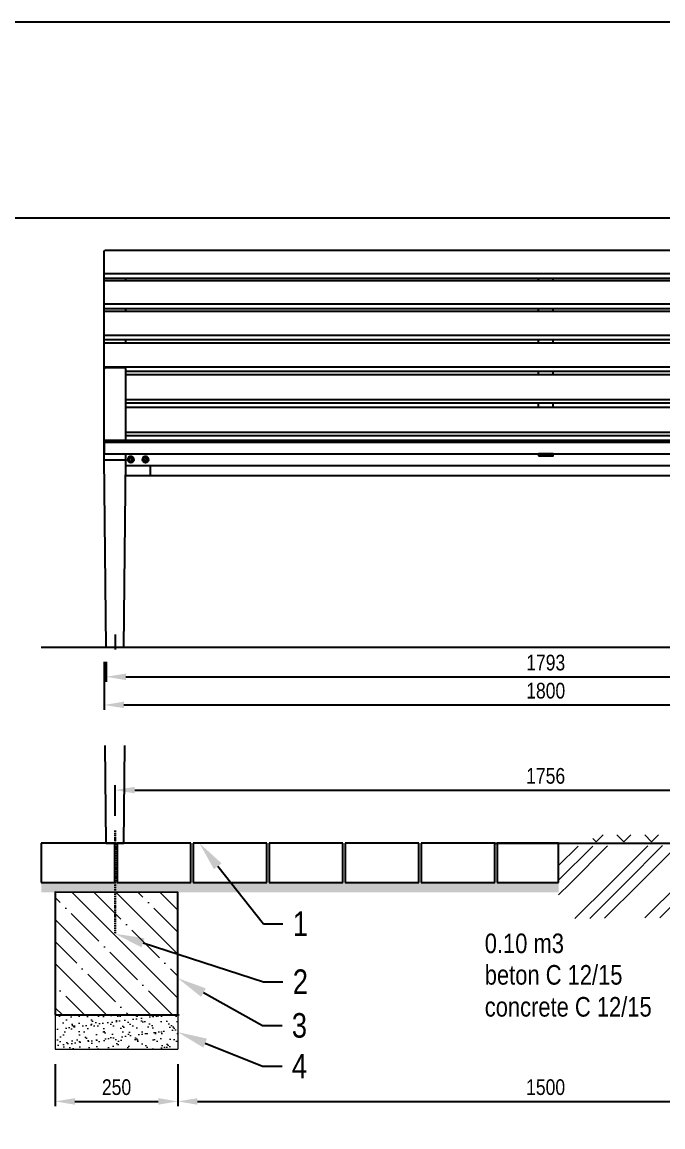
# Model space of a CAD drawing. Header units: millimetres. Extents: x 11004 to 16944, y 3085 to 7285.
# Drawn here: x 12436 to 13743, y 5032 to 7285 of the extents above; entities that cross this region are included whole.
import ezdxf
from ezdxf import colors
from ezdxf.entities.mleader import LeaderData, LeaderLine
from ezdxf.math import Vec2, Vec3

# ---------------------------------------------------------------- set-up
doc = ezdxf.new("R2010")
doc.units = ezdxf.units.MM
doc.header["$LTSCALE"] = 0.3
doc.linetypes.add('DashDot', pattern=[15, 9, -3, 0, -3])
doc.layers.add('Nekreslit', color=6, linetype='Continuous', plot=False)
doc.layers.add('SRAFY', color=251, linetype='Continuous', lineweight=13)
doc.styles.add('SEACAD_Arial', font='arial.ttf', dxfattribs={"width": 0.8})
doc.dimstyles.new('ISO-25', dxfattribs={"dimtxt": 1.6, "dimasz": 2, "dimexe": 0.5, "dimexo": 1.5, "dimtad": 1, "dimdec": 0, "dimtxsty": 'SEACAD_Arial', "dimcen": 2, "dimadec": 0, "dimazin": 0, "dimtfac": 1, "dimtdec": 0, "dimtmove": 0, "dimatfit": 3, "dimfxl": 1, "dimarcsym": 0})

# ---------------------------------------------------------------- blocks, each defined once
blk = doc.blocks.new('*D136')
at = {"color": 0, "lineweight": -2, "transparency": 16777216}
for p, q in [((12626, 5666.5), (12626, 5728.8)), ((14382.3, 5666.5), (14382.3, 5728.8)), ((12666, 5718.8), (14342.3, 5718.8))]:
    blk.add_line(p, q, dxfattribs=at)
at = {"color": 0, "transparency": 16777216}
for points in [[(12666, 5725.5), (12666, 5712.1), (12626, 5718.8)], [(14342.3, 5725.5), (14342.3, 5712.1), (14382.3, 5718.8)]]:
    blk.add_solid(points, dxfattribs=at)
at = {"layer": 'Defpoints', "color": 0, "transparency": 16777216}
for p in [(14382.3, 5718.8), (12626, 5636.5), (14382.3, 5636.5)]:
    blk.add_point(p, dxfattribs=at)
at = {"color": 0, "transparency": 16777216, "insert": (13504.1, 5747.6), "char_height": 32, "attachment_point": 5, "style": 'SEACAD_Arial'}
blk.add_mtext('1756', dxfattribs=at)
blk = doc.blocks.new('*D139')
at = {"color": 0, "lineweight": -2, "transparency": 16777216}
for p, q in [((12504, 5160.1), (12504, 5073.8)), ((12754, 5160.1), (12754, 5073.8)), ((12544, 5083.8), (12714, 5083.8))]:
    blk.add_line(p, q, dxfattribs=at)
at = {"color": 0, "transparency": 16777216}
for points in [[(12544, 5090.5), (12544, 5077.1), (12504, 5083.8)], [(12714, 5090.5), (12714, 5077.1), (12754, 5083.8)]]:
    blk.add_solid(points, dxfattribs=at)
at = {"layer": 'Defpoints', "color": 0, "transparency": 16777216}
for p in [(12504, 5190.1), (12754, 5190.1), (12754, 5083.8)]:
    blk.add_point(p, dxfattribs=at)
at = {"color": 0, "transparency": 16777216, "insert": (12629, 5112.7), "char_height": 32, "attachment_point": 5, "style": 'SEACAD_Arial'}
blk.add_mtext('250', dxfattribs=at)
blk = doc.blocks.new('*D141')
at = {"color": 0, "lineweight": -2, "transparency": 16777216}
for p, q in [((12754, 5160.1), (12754, 5073.8)), ((14254, 5160.1), (14254, 5073.8)), ((12794, 5083.8), (14214, 5083.8))]:
    blk.add_line(p, q, dxfattribs=at)
at = {"color": 0, "transparency": 16777216}
for points in [[(12794, 5090.5), (12794, 5077.1), (12754, 5083.8)], [(14214, 5090.5), (14214, 5077.1), (14254, 5083.8)]]:
    blk.add_solid(points, dxfattribs=at)
at = {"layer": 'Defpoints', "color": 0, "transparency": 16777216}
for p in [(12754, 5190.1), (14254, 5190.1), (14254, 5083.8)]:
    blk.add_point(p, dxfattribs=at)
at = {"color": 0, "transparency": 16777216, "insert": (13504, 5112.7), "char_height": 32, "attachment_point": 5, "style": 'SEACAD_Arial'}
blk.add_mtext('1500', dxfattribs=at)
blk = doc.blocks.new('*D143')
at = {"color": 0, "lineweight": -2, "transparency": 16777216}
for p, q in [((12604, 5980.4), (12604, 5882.5)), ((14404.5, 5980.4), (14404.5, 5882.5)), ((12644, 5892.5), (14364.5, 5892.5))]:
    blk.add_line(p, q, dxfattribs=at)
at = {"color": 0, "transparency": 16777216}
for points in [[(12644, 5899.2), (12644, 5885.9), (12604, 5892.5)], [(14364.5, 5899.2), (14364.5, 5885.9), (14404.5, 5892.5)]]:
    blk.add_solid(points, dxfattribs=at)
at = {"layer": 'Defpoints', "color": 0, "transparency": 16777216}
for p in [(12604, 6010.4), (14404.5, 6010.4), (14404.5, 5892.5)]:
    blk.add_point(p, dxfattribs=at)
at = {"color": 0, "transparency": 16777216, "insert": (13504.2, 5921.4), "char_height": 32, "attachment_point": 5, "style": 'SEACAD_Arial'}
blk.add_mtext('1800', dxfattribs=at)
blk = doc.blocks.new('*D169')
at = {"color": 0, "lineweight": -2, "transparency": 16777216}
for p, q in [((12608, 5980.4), (12608, 5939.9)), ((14400.5, 5980.4), (14400.5, 5939.9)), ((12648, 5949.9), (14360.5, 5949.9))]:
    blk.add_line(p, q, dxfattribs=at)
at = {"color": 0, "transparency": 16777216}
for points in [[(12648, 5956.5), (12648, 5943.2), (12608, 5949.9)], [(14360.5, 5956.5), (14360.5, 5943.2), (14400.5, 5949.9)]]:
    blk.add_solid(points, dxfattribs=at)
at = {"layer": 'Defpoints', "color": 0, "transparency": 16777216}
for p in [(12608, 6010.4), (14400.5, 6010.4), (14400.5, 5949.9)]:
    blk.add_point(p, dxfattribs=at)
at = {"color": 0, "transparency": 16777216, "insert": (13504.2, 5978.7), "char_height": 32, "attachment_point": 5, "style": 'SEACAD_Arial'}
blk.add_mtext('1793', dxfattribs=at)

msp = doc.modelspace()

# ---------------------------------------------------------------- hatches: boundary and pattern name
at = {"layer": 'SRAFY'}
h = msp.add_hatch(dxfattribs=at)
h.set_pattern_fill('TERACO', color=256, scale=20)
h.set_pattern_definition([(45, (6140, 295.79), (-28.28427, 28.28427), [20, -20]), (135, (6196.57, 295.79), (-28.28427, -28.28427), [20, -20])])
h.paths.add_polyline_path([(13600.4, 5610.4), (13600.4, 5633.5), (14530.4, 5633.5), (14530.4, 5610.5)])
h = msp.add_hatch(dxfattribs=at)
h.set_pattern_fill('GOST_GROUND', color=256, scale=10)
h.set_pattern_definition([(45, (6140, 295.79), (141.4214, -9e-15), [200]), (45, (6170, 295.79), (141.4214, -9e-15), [200]), (45, (6200, 295.79), (141.4214, -9e-15), [200])])
h.paths.add_polyline_path([(14256, 5462.8), (13530.4, 5456.6), (13530.4, 5604.3), (14530.4, 5610.4), (14530.4, 5463), (14506, 5463), (14506, 5510.1), (14256, 5510.1)])
h = msp.add_hatch(dxfattribs=at)
h.set_pattern_fill('AR-SAND', color=256, scale=0.5)
h.set_pattern_definition([(37.5, (5940, 295.79), (-0.800016, 24.47066), [0, -19.304, 0, -21.59, 0, -20.6375]), (7.5, (5940, 295.79), (22.47616, 35.84126), [0, -10.414, 0, -17.399, 0, -6.6675]), (327.5, (5924.38, 295.79), (39.54962, 0.07186), [0, -6.35, 0, -22.86, 0, -29.845]), (317.5, (5924.38, 295.79), (38.17782, 11.14647), [0, -3.175, 0, -14.986, 0, -17.145])])
h.paths.add_polyline_path([(12475.4, 5530.4), (12475.4, 5510.5), (12506, 5510.4), (12626, 5510.3), (12626, 5530.4)])
h.paths.add_polyline_path([(13530.4, 5510.1), (13530.4, 5530.4), (12626, 5530.4), (12626, 5510.3), (12756, 5510.1)])
h = msp.add_hatch(dxfattribs=at)
h.set_pattern_fill('ANSI35', color=256, scale=10, angle=90)
h.set_pattern_definition([(135, (-2, 0), (-44.90128, -44.90128), []), (135, (-2, 44.9), (-44.90128, -44.90128), [79.375, -15.875, 0, -15.875])])
h.paths.add_polyline_path([(12754, 5390.4), (12754, 5510.1), (12504, 5510.1), (12504, 5260.1), (12753.9, 5260.1)])
h = msp.add_hatch(dxfattribs=at)
h.set_pattern_fill('AR-SAND', color=256, scale=0.5)
h.set_pattern_definition([(37.5, (-2, 0), (-0.800016, 24.470662), [0, -19.304, 0, -21.59, 0, -20.6375]), (7.5, (-2, 0), (22.476164, 35.841255), [0, -10.414, 0, -17.399, 0, -6.6675]), (327.5, (-17.62, 0), (39.54962, 0.07186), [0, -6.35, 0, -22.86, 0, -29.845]), (317.5, (-17.62, 0), (38.17782, 11.14647), [0, -3.175, 0, -14.986, 0, -17.145])])
h.paths.add_polyline_path([(12754, 5190.1), (12754, 5260.1), (12725.2, 5260.1), (12504, 5260.1), (12504, 5190.1)])

# ---------------------------------------------------------------- linework, layer by layer
for p, q in [((12604, 6396), (12604, 6763.9)), ((14402.5, 6772), (12606, 6772)), ((12648, 6758.1), (12648, 6762)), ((13489.2, 6758.1), (13489.2, 6762)), ((13519.2, 6758.1), (13519.2, 6762)), ((14402.5, 6710.2), (12606, 6710.2)), ((12648, 6695.7), (12648, 6700.2)), ((13489.2, 6695.7), (13489.2, 6700.2)), ((13519.2, 6695.7), (13519.2, 6700.2)), ((14402.5, 6646), (12606, 6646)), ((12648, 6631.3), (12648, 6637.2)), ((13489.2, 6631.3), (13489.2, 6637.2)), ((13519.2, 6631.3), (13519.2, 6637.2)), ((14402.5, 6581.5), (12606, 6581.5)), ((12646, 6579.9), (12606, 6579.9)), ((12648, 6431.8), (12648, 6577.9)), ((12648, 6566.4), (12648, 6572.8)), ((13489.2, 6566.4), (13489.2, 6572.8)), ((13519.2, 6566.4), (13519.2, 6572.8)), ((14360.5, 6515.1), (12648, 6515.1)), ((12648, 6499.9), (12648, 6507.7)), ((13489.2, 6499.9), (13489.2, 6507.7)), ((13519.2, 6499.9), (13519.2, 6507.7)), ((14360.5, 6448.5), (12648, 6448.5)), ((12648, 6431.8), (12648, 6441.2)), ((12604, 6404.4), (12648, 6404.4)), ((12648, 6394.7), (12648, 6404.4)), ((13482.2, 6404.4), (13526.2, 6404.4)), ((12608, 6010.4), (12604, 6396)), ((12606, 6392.4), (12645.9, 6392.4)), ((12644, 6010.4), (12648, 6394.7)), ((14360.6, 6380), (12647.8, 6380)), ((12698, 6359.7), (12698, 6380)), ((14360.8, 6359.7), (12647.6, 6359.7)), ((12608, 6010.4), (12644, 6010.4)), ((12608, 6010.4), (12644, 6010.4)), ((12607.8, 5610.4), (12605.7, 5810)), ((12643.8, 5610.4), (12645.9, 5810)), ((12607.8, 5610.4), (12643.8, 5610.4)), ((13400.4, 5610.4), (14530.4, 5610.4))]:
    msp.add_line(p, q)
at = {"linetype": 'DashDot', "ltscale": 0.1}
msp.add_line((12626, 6036.5), (12626, 6005.5), dxfattribs=at)
at = {"color": 7, "linetype": 'Continuous'}
for p, q in [((12475.4, 6010.4), (14530.4, 6010.4)), ((12625.4, 5610.4), (12475.4, 5610.4)), ((12475.4, 5610.4), (12475.4, 5530.4)), ((12625.4, 5530.4), (12625.4, 5610.4)), ((12780.4, 5610.4), (12630.4, 5610.4)), ((12630.4, 5610.4), (12630.4, 5530.4)), ((12780.4, 5530.4), (12780.4, 5610.4)), ((12935.4, 5610.4), (12785.4, 5610.4)), ((12785.4, 5610.4), (12785.4, 5530.4)), ((12935.4, 5530.4), (12935.4, 5610.4)), ((13090.4, 5610.4), (12940.4, 5610.4)), ((12940.4, 5610.4), (12940.4, 5530.4)), ((13090.4, 5530.4), (13090.4, 5610.4)), ((13245.4, 5610.4), (13095.4, 5610.4)), ((13095.4, 5610.4), (13095.4, 5530.4)), ((13245.4, 5530.4), (13245.4, 5610.4)), ((13400.4, 5610.4), (13250.4, 5610.4)), ((13250.4, 5610.4), (13250.4, 5530.4)), ((13400.4, 5530.4), (13400.4, 5610.4)), ((13530.4, 5610.4), (13405.4, 5610.4)), ((13405.4, 5610.4), (13405.4, 5530.4)), ((13530.4, 5530.4), (13530.4, 5610.4)), ((12475.4, 5530.4), (12625.4, 5530.4)), ((12630.4, 5530.4), (12780.4, 5530.4)), ((12785.4, 5530.4), (12935.4, 5530.4)), ((12940.4, 5530.4), (13090.4, 5530.4)), ((13095.4, 5530.4), (13245.4, 5530.4)), ((13250.4, 5530.4), (13400.4, 5530.4)), ((13405.4, 5530.4), (13530.4, 5530.4))]:
    msp.add_line(p, q, dxfattribs=at)
at = {"linetype": 'DashDot', "lineweight": 30}
msp.add_line((12626, 5636.5), (12626, 5425.8), dxfattribs=at)
for points in [[(12606, 6819.9), (14402.5, 6819.9, -0.414214), (14404.5, 6817.9), (14404.5, 6764, -0.414214), (14402.5, 6762), (12606, 6762, -0.404183), (12604, 6763.9), (12604, 6817.9, -0.414214)], [(12606, 6758.1), (14402.5, 6758.1, -0.414214), (14404.5, 6756.1), (14404.5, 6702.2, -0.414214), (14402.5, 6700.2), (12606, 6700.2, -0.404183), (12604, 6702.1), (12604, 6756.1, -0.414214)], [(12606, 6695.7), (14402.5, 6695.7, -0.414214), (14404.5, 6693.7), (14404.5, 6639.2, -0.414214), (14402.5, 6637.2), (12606, 6637.2, -0.404183), (12604, 6639.2), (12604, 6693.7, -0.414214)], [(12606, 6404.4), (14402.5, 6404.4, 0.414214), (14404.5, 6406.4), (14404.5, 6425.6, 0.414214), (14402.5, 6427.6), (12605.9, 6427.6, 0.413698), (12604, 6425.6), (12604, 6406.4, 0.414214)]]:
    msp.add_lwpolyline(points, format="xyb", close=True)
for points in [[(12604, 6578), (12604, 6629.3, -0.414214), (12606, 6631.3), (14402.5, 6631.3, -0.414214), (14404.5, 6629.3), (14404.5, 6577.9)], [(14404.5, 6423.6), (14404.5, 6429.8, 0.414214), (14402.5, 6431.8), (12606, 6431.8, 0.414214), (12604, 6429.8), (12604, 6423.6)], [(14404.5, 6421.7), (14404.5, 6428, 0.414214), (14402.5, 6430), (12606, 6430, 0.414214), (12604, 6428), (12604, 6421.7)]]:
    msp.add_lwpolyline(points, format="xyb")
for points in [[(14360.5, 6572.8), (12648, 6572.8)], [(12648, 6566.4), (14360.5, 6566.4)], [(14360.5, 6507.7), (12648, 6507.7)], [(12648, 6499.9), (14360.5, 6499.9)], [(14360.5, 6441.2), (12648, 6441.2)], [(12656.5, 6395.1), (12655, 6392.5), (12656.5, 6389.9), (12659.5, 6389.9), (12661, 6392.5), (12659.5, 6395.1), (12656.5, 6395.1)], [(12686.5, 6395.1), (12685, 6392.5), (12686.5, 6389.9), (12689.5, 6389.9), (12691, 6392.5), (12689.5, 6395.1), (12686.5, 6395.1)]]:
    msp.add_lwpolyline(points)
for points in [[(13489.2, 6400.4), (13519.2, 6400.4), (13519.2, 6404.4), (13489.2, 6404.4)], [(12504, 5260.1), (12754, 5260.1), (12754, 5510.1), (12504, 5510.4)]]:
    msp.add_lwpolyline(points, close=True)
for centre in [(12658, 6392.5), (12688, 6392.5)]:
    msp.add_circle(centre, 6)
at = {"color": 7, "linetype": 'Continuous'}
msp.add_circle((12756, 5260.1), 0.01, dxfattribs=at)
for centre, radius, start, end in [((12606, 6577.9), 2, 90, 180), ((12646, 6577.9), 2, 360, 90), ((12658, 6393.5), 6, 355.2198, 184.7802), ((12688, 6393.5), 6, 355.2198, 184.7802)]:
    msp.add_arc(centre, radius, start, end)
at = {"layer": 'Nekreslit'}
for points in [[(11004.4, 3085.3), (16944.4, 3085.3), (16944.4, 7285.3), (11004.4, 7285.3)], [(11404.4, 3285.3), (15444.4, 3285.3), (15444.4, 6885.3), (11404.4, 6885.3)]]:
    msp.add_lwpolyline(points, close=True, dxfattribs=at)
at = {"layer": 'SRAFY'}
for p, q in [((12504, 5260.1), (12504, 5190.1)), ((12754, 5260.1), (12754, 5190.1)), ((12504, 5190.1), (12754, 5190.1))]:
    msp.add_line(p, q, dxfattribs=at)

# ---------------------------------------------------------------- texts
at = {"style": 'SEACAD_Arial', "width": 0.8}
for s, p in [('0.10 m3', (13379.9, 5386.2)), ('beton C 12/15', (13379.9, 5322)), ('concrete C 12/15', (13379.9, 5256.8))]:
    msp.add_text(s, height=40, dxfattribs=at).set_placement(p)

# ---------------------------------------------------------------- dimensions: what is measured, and where the dimension line sits
for base, p1, p2, override, picture, middle in [((14404.4676, 5892.5289), (12603.9503, 6010.4477), (14404.4676, 6010.4477), {"dimrnd": 10}, '*D143', (13504.2089, 5921.3672)), ((14382.3, 5718.8), (12626, 5636.5), (14382.3, 5636.5), {"dimscale": 0}, '*D136', (13504.1, 5747.6)), ((12754, 5083.8), (12504, 5190.1), (12754, 5190.1), {"dimscale": 0, "dimtix": 0, "dimtofl": 1, "dimtmove": 0, "dimatfit": 3}, '*D139', (12629, 5112.7)), ((14254, 5083.8), (12754, 5190.1), (14254, 5190.1), {"dimscale": 0, "dimtix": 0, "dimtofl": 1, "dimtmove": 0, "dimatfit": 3}, '*D141', (13504, 5112.7))]:
    dim = msp.add_linear_dim(base=base, p1=p1, p2=p2, dimstyle='ISO-25', override=override)
    dim.commit()
    dim.dimension.update_dxf_attribs({"geometry": picture, "text_midpoint": middle})
dim = msp.add_linear_dim(base=(14400.4676, 5949.8696), p1=(12607.9503, 6010.4477), p2=(14400.4676, 6010.4477), dimstyle='ISO-25')
dim.commit()
dim.dimension.update_dxf_attribs({"geometry": '*D169', "text_midpoint": (13504.2089, 5978.7189)})

# ---------------------------------------------------------------- leaders
ml = msp.add_multileader_mtext('Standard')
ml.set_content('1', color=256, style='SEACAD_Arial')
ml.set_leader_properties()
ml.build(insert=Vec2(0, 0))
ml.multileader.update_dxf_attribs({"text_right_attachment_type": 6, "dogleg_length": 2, "arrow_head_size": 60, "scale": 20})
ctx = ml.context
ctx.base_point, ctx.scale, ctx.char_height, ctx.arrow_head_size, ctx.landing_gap_size, ctx.plane_origin = Vec3(12968.4, 5446.3), 20, 50, 60, 20, Vec3(12705.4, 5610.4)
ctx.right_attachment = 6
notes = []
notes.append((ctx, [(0, (1, 1, 0), (12928.4, 5446.3), (1, 0), 40, [(0, [(12798, 5610.4)], 0, [])])]))
ctx.mtext.insert, ctx.mtext.flow_direction = Vec3(12988.4, 5471.3), 5
ml = msp.add_multileader_mtext('Standard')
ml.set_content('2', color=256, style='SEACAD_Arial')
ml.set_leader_properties()
ml.build(insert=Vec2(0, 0))
ml.multileader.update_dxf_attribs({"text_right_attachment_type": 6, "dogleg_length": 2, "arrow_head_size": 60, "scale": 20})
ctx = ml.context
ctx.base_point, ctx.scale, ctx.char_height, ctx.arrow_head_size, ctx.landing_gap_size, ctx.plane_origin = Vec3(12968.4, 5328), 20, 50, 60, 20, Vec3(12626, 5425.8)
ctx.right_attachment = 6
notes.append((ctx, [(0, (1, 1, 0), (12928.4, 5328), (1, 0), 40, [(0, [(12626, 5425.8)], 0, [])])]))
ctx.mtext.insert, ctx.mtext.flow_direction = Vec3(12988.4, 5353), 5
ml = msp.add_multileader_mtext('Standard')
ml.set_content('3', color=256, style='SEACAD_Arial')
ml.set_leader_properties()
ml.build(insert=Vec2(0, 0))
ml.multileader.update_dxf_attribs({"text_right_attachment_type": 6, "dogleg_length": 2, "arrow_head_size": 60, "scale": 20})
ctx = ml.context
ctx.base_point, ctx.scale, ctx.char_height, ctx.arrow_head_size, ctx.landing_gap_size, ctx.plane_origin = Vec3(12966.4, 5238.4), 20, 50, 60, 20, Vec3(12622.9, 5213)
ctx.right_attachment = 6
notes.append((ctx, [(0, (1, 1, 0), (12926.4, 5238.4), (1, 0), 40, [(0, [(12754, 5335.1)], 0, [])])]))
ctx.mtext.insert, ctx.mtext.flow_direction = Vec3(12986.4, 5263.9), 5
ml = msp.add_multileader_mtext('Standard')
ml.set_content('4', color=256, style='SEACAD_Arial')
ml.set_leader_properties()
ml.build(insert=Vec2(0, 0))
ml.multileader.update_dxf_attribs({"text_right_attachment_type": 6, "dogleg_length": 2, "arrow_head_size": 60, "scale": 20})
ctx = ml.context
ctx.base_point, ctx.scale, ctx.char_height, ctx.arrow_head_size, ctx.landing_gap_size, ctx.plane_origin = Vec3(12966.4, 5155.8), 20, 50, 60, 20, Vec3(12543.8, 5266.2)
ctx.right_attachment = 6
notes.append((ctx, [(0, (1, 1, 0), (12926.4, 5155.8), (1, 0), 40, [(0, [(12754, 5225.1)], 0, [])])]))
ctx.mtext.insert, ctx.mtext.flow_direction = Vec3(12986.4, 5180.8), 5
for ctx, leaders in notes:
    for number, flags, end, landing, length, lines in leaders:
        leader = LeaderData()
        leader.index, (leader.has_last_leader_line, leader.has_dogleg_vector, leader.attachment_direction) = number, flags
        leader.last_leader_point, leader.dogleg_vector, leader.dogleg_length = Vec3(end), Vec3(landing), length
        for number, points, colour, breaks in lines:
            line = LeaderLine()
            line.index, line.vertices, line.color, line.breaks = number, Vec3.list(points), colors.encode_raw_color(colour), breaks
            leader.lines.append(line)
        ctx.leaders.append(leader)

doc.saveas('drawing.dxf')
